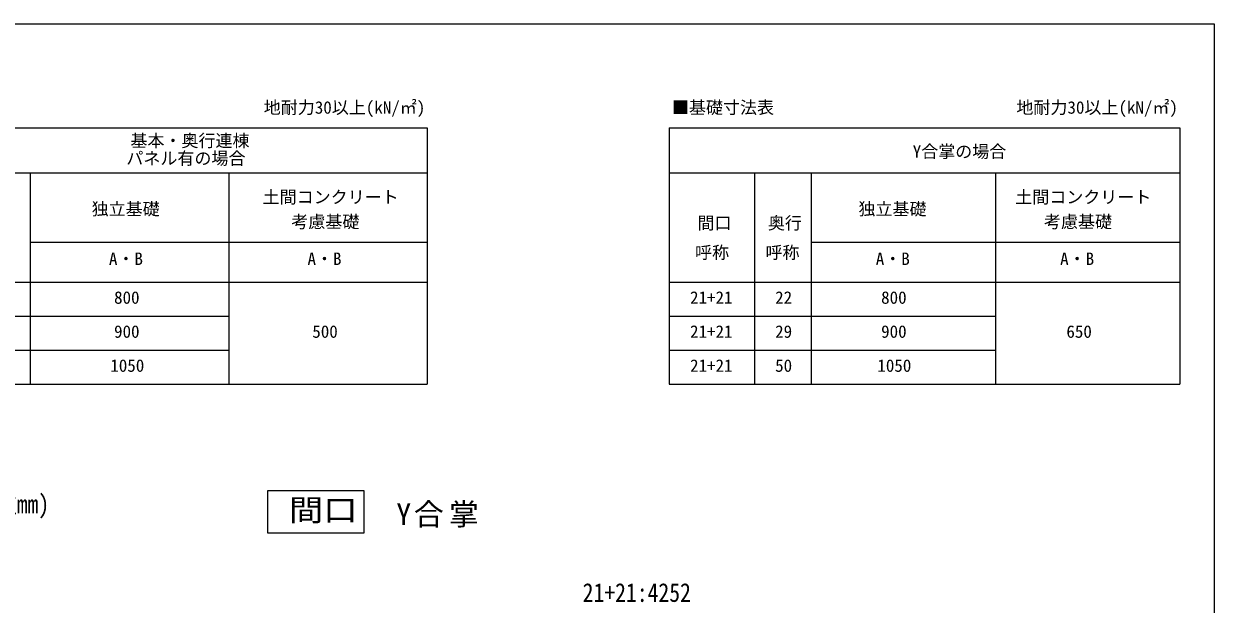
# Model space of a CAD drawing. Units: millimetres at full size, sheet at 1:30; details may follow other scales. Extents: x -20916 to 28483, y -5820 to 5820.
# Drawn here: x 19665 to 28059, y 1725 to 5820 of the extents above; entities that cross this region are included whole.
import ezdxf
from ezdxf.enums import TextEntityAlignment as Align

# ---------------------------------------------------------------- set-up
doc = ezdxf.new("R2010")
doc.units = ezdxf.units.MM
doc.header["$LTSCALE"] = 30
doc.linetypes.add('DASHED1', pattern=[1.8, 1.2, -0.6])
for name, color, linetype, lineweight in [('0-5_DIM1', 4, 'DASHED1', 9), ('0-6_OTH_LINE', 6, 'Continuous', 9), ('F-0_240', 7, 'Continuous', 9)]:
    doc.layers.add(name, color=color, linetype=linetype, lineweight=lineweight)
doc.styles.add('ＭＳ ゴシック', font='')
doc.styles.get('ＭＳ ゴシック').set_extended_font_data('MS Gothic')

msp = doc.modelspace()

# ---------------------------------------------------------------- linework, layer by layer
at = {"layer": '0-5_DIM1', "color": 7, "linetype": 'Continuous', "lineweight": 18}
for p, q in [((18909.12, 5085.5), (22509.12, 5085.5)), ((24216.41, 5085.5), (27816.41, 5085.5)), ((18909.12, 4767.74), (22509.12, 4767.74)), ((19709.12, 4767.74), (19709.12, 3278.38)), ((24216.41, 4767.74), (27816.41, 4767.74)), ((25216.41, 4767.74), (25216.41, 3278.38)), ((19709.12, 4278.71), (22509.12, 4278.71)), ((25216.41, 4278.71), (27816.41, 4278.71)), ((18909.12, 3998.38), (22509.12, 3998.38)), ((24216.41, 3998.38), (27816.41, 3998.38)), ((18909.12, 3758.38), (21109.12, 3758.38)), ((24216.41, 3758.38), (26516.41, 3758.38)), ((18909.12, 3518.38), (21109.12, 3518.38)), ((24216.41, 3518.38), (26516.41, 3518.38)), ((18909.12, 3278.38), (22509.12, 3278.38))]:
    msp.add_line(p, q, dxfattribs=at)
at = {"layer": '0-5_DIM1', "color": 7, "linetype": 'Continuous'}
for p, q in [((22509.12, 5085.5), (22509.12, 3278.38)), ((27816.41, 5085.5), (27816.41, 3278.38)), ((19709.12, 4767.74), (19709.12, 3278.38)), ((21109.12, 4767.74), (21109.12, 3278.38)), ((24816.41, 4767.74), (24816.41, 3278.38)), ((25216.41, 4767.74), (25216.41, 3278.38)), ((26516.41, 4767.74), (26516.41, 3278.38))]:
    msp.add_line(p, q, dxfattribs=at)
at = {"layer": '0-5_DIM1', "color": 7, "linetype": 'Continuous', "lineweight": 18}
msp.add_lwpolyline([(24216.41, 5085.5), (24216.41, 3278.38), (27816.41, 3278.38)], dxfattribs=at)
at = {"layer": '0-5_DIM1', "color": 3, "linetype": 'Continuous'}
msp.add_lwpolyline([(21385.69, 2526.69), (22062.1, 2526.69), (22062.1, 2227.19), (21385.69, 2227.19)], close=True, dxfattribs=at)
at = {"layer": 'F-0_240', "color": 5}
for p, q in [((11618.54, 5820), (28058.54, 5820)), ((28058.54, 5820), (28058.54, -5820))]:
    msp.add_line(p, q, dxfattribs=at)

# ---------------------------------------------------------------- texts
at = {"layer": '0-5_DIM1', "color": 7, "style": 'ＭＳ ゴシック'}
for s, p in [('地耐力30以上(kN/㎡)', (21356.54, 5159.34)), ('地耐力30以上(kN/㎡)', (26663.83, 5159.34)), ('■基礎寸法表', (24234.58, 5159.34)), ('基本・奥行連棟', (20416.22, 4925.21)), ('Y合掌の場合', (25932.57, 4848.61)), ('パネル有の場合', (20387.62, 4800.7)), ('土間コンクリート', (21348.29, 4527.19)), ('土間コンクリート', (26655.58, 4527.19)), ('独立基礎', (20142.66, 4443.62)), ('独立基礎', (25549.95, 4443.62)), ('考慮基礎', (21550.77, 4353.71)), ('間口', (24414.6, 4343.84)), ('奥行', (24911.11, 4343.84)), ('考慮基礎', (26858.06, 4353.71)), ('A・B', (20264.9, 4091.98)), ('A・B', (21664.9, 4091.98)), ('呼称', (24397.78, 4136.14)), ('呼称', (24894.29, 4136.14)), ('A・B', (25672.19, 4091.98)), ('A・B', (26972.19, 4091.98)), ('800', (20301.15, 3818.38)), ('21+21', (24362.68, 3818.38)), ('22', (24962.68, 3818.38)), ('800', (25710.01, 3818.38)), ('900', (20301.15, 3578.38)), ('500', (21698.83, 3578.38)), ('21+21', (24362.68, 3578.38)), ('29', (24962.68, 3578.38)), ('900', (25710.01, 3578.38)), ('650', (27016.27, 3578.38)), ('1050', (20274.52, 3338.38)), ('21+21', (24362.68, 3338.38)), ('50', (24962.68, 3338.38)), ('1050', (25683.38, 3338.38))]:
    msp.add_text(s, height=87.98, dxfattribs=at).set_placement(p, align=Align.BOTTOM_LEFT)
at = {"layer": '0-5_DIM1', "color": 2, "style": 'ＭＳ ゴシック', "width": 1.15}
msp.add_text('間口', height=154, dxfattribs=at).set_placement((21534.18, 2266.31), align=Align.BOTTOM_LEFT)
at = {"layer": '0-5_DIM1', "color": 7, "style": 'ＭＳ ゴシック', "width": 0.85}
msp.add_text('21+21:4252', height=132, dxfattribs=at).set_placement((23605.34, 1702.12), align=Align.BOTTOM_LEFT)
at = {"layer": '0-5_DIM1', "color": 2, "insert": (22291.38, 2266.31), "char_height": 154, "attachment_point": 7, "style": 'ＭＳ ゴシック'}
msp.add_mtext('\\T1.18;Y合掌', dxfattribs=at)
at = {"layer": '0-6_OTH_LINE', "color": 7, "style": 'ＭＳ ゴシック', "width": 0.85}
msp.add_text('寸法図:(単位mm)', height=132, dxfattribs=at).set_placement((18696.91, 2325.74), align=Align.BOTTOM_LEFT)

doc.saveas('drawing.dxf')
